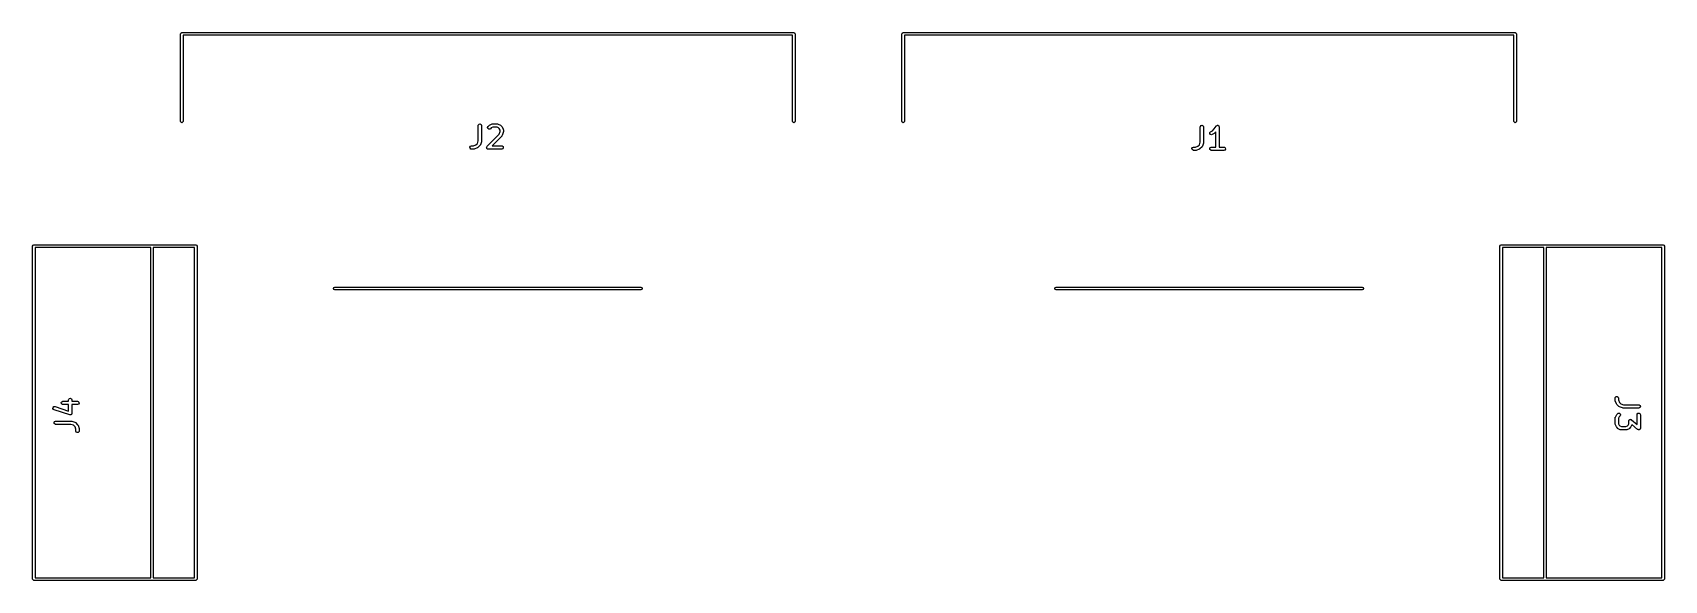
# Model space of a CAD drawing. Extents: x 121.2 to 195.9, y -142.8 to -117.8.
import ezdxf

# ---------------------------------------------------------------- set-up
doc = ezdxf.new("R2010")
doc.units = 0
doc.layers.add('BLACK', color=7, linetype='CONTINUOUS')

msp = doc.modelspace()

# ---------------------------------------------------------------- linework, layer by layer
at = {"layer": 'BLACK', "linetype": 'CONTINUOUS'}
for p, q in [((128.01, -117.84), (128.028, -117.798)), ((128.01, -121.84), (128.01, -117.84)), ((128.028, -117.798), (128.07, -117.78)), ((128.07, -117.78), (156.07, -117.78)), ((156.01, -117.9), (128.13, -117.9)), ((128.13, -117.9), (128.13, -121.84)), ((156.01, -121.84), (156.01, -117.9)), ((156.07, -117.78), (156.112, -117.798)), ((156.112, -117.798), (156.13, -117.84)), ((156.13, -117.84), (156.13, -121.84)), ((161.01, -117.84), (161.028, -117.798)), ((161.01, -121.84), (161.01, -117.84)), ((161.028, -117.798), (161.07, -117.78)), ((161.07, -117.78), (189.07, -117.78)), ((189.01, -117.9), (161.13, -117.9)), ((161.13, -117.9), (161.13, -121.84)), ((189.01, -121.84), (189.01, -117.9)), ((189.07, -117.78), (189.112, -117.798)), ((189.112, -117.798), (189.13, -117.84)), ((189.13, -117.84), (189.13, -121.84)), ((128.028, -121.882), (128.01, -121.84)), ((128.07, -121.9), (128.028, -121.882)), ((128.112, -121.882), (128.07, -121.9)), ((128.13, -121.84), (128.112, -121.882)), ((141.632, -122.032), (141.636, -122.007)), ((141.632, -122.734), (141.632, -122.032)), ((141.636, -122.007), (141.669, -121.967)), ((141.669, -121.967), (141.72, -121.959)), ((141.72, -121.959), (141.764, -121.984)), ((141.764, -121.984), (141.782, -122.032)), ((141.782, -122.032), (141.782, -122.747)), ((142.061, -122.121), (142.082, -122.075)), ((142.074, -122.171), (142.061, -122.121)), ((142.116, -122.2), (142.074, -122.171)), ((142.082, -122.075), (142.13, -122.027)), ((142.167, -122.196), (142.116, -122.2)), ((142.13, -122.027), (142.148, -122.014)), ((142.148, -122.014), (142.149, -122.013)), ((142.149, -122.013), (142.245, -121.965)), ((142.188, -122.181), (142.167, -122.196)), ((142.227, -122.142), (142.188, -122.181)), ((142.296, -122.107), (142.227, -122.142)), ((142.245, -121.965), (142.27, -121.958)), ((142.27, -121.958), (142.274, -121.959)), ((142.274, -121.959), (142.278, -121.957)), ((142.278, -121.957), (142.516, -121.957)), ((142.498, -122.107), (142.296, -122.107)), ((142.567, -122.142), (142.498, -122.107)), ((142.516, -121.957), (142.542, -121.962)), ((142.542, -121.962), (142.545, -121.965)), ((142.545, -121.965), (142.55, -121.965)), ((142.55, -121.965), (142.645, -122.013)), ((142.597, -122.172), (142.567, -122.142)), ((142.593, -122.42), (142.632, -122.306)), ((142.632, -122.241), (142.597, -122.172)), ((142.632, -122.306), (142.632, -122.241)), ((142.645, -122.013), (142.663, -122.026)), ((142.663, -122.026), (142.664, -122.027)), ((142.664, -122.027), (142.712, -122.075)), ((142.712, -122.075), (142.725, -122.093)), ((142.725, -122.093), (142.726, -122.094)), ((142.726, -122.094), (142.774, -122.189)), ((142.778, -122.342), (142.73, -122.485)), ((142.774, -122.189), (142.781, -122.214)), ((142.782, -122.318), (142.778, -122.34)), ((142.778, -122.34), (142.778, -122.342)), ((142.781, -122.214), (142.78, -122.219)), ((142.78, -122.219), (142.782, -122.223)), ((142.782, -122.223), (142.782, -122.318)), ((156.028, -121.882), (156.01, -121.84)), ((156.07, -121.9), (156.028, -121.882)), ((156.112, -121.882), (156.07, -121.9)), ((156.13, -121.84), (156.112, -121.882)), ((161.028, -121.882), (161.01, -121.84)), ((161.07, -121.9), (161.028, -121.882)), ((161.112, -121.882), (161.07, -121.9)), ((161.13, -121.84), (161.112, -121.882)), ((174.662, -122.092), (174.666, -122.067)), ((174.662, -122.794), (174.662, -122.092)), ((174.666, -122.067), (174.699, -122.027)), ((174.699, -122.027), (174.75, -122.019)), ((174.75, -122.019), (174.794, -122.044)), ((174.794, -122.044), (174.812, -122.092)), ((174.812, -122.092), (174.812, -122.807)), ((175.093, -122.399), (175.096, -122.348)), ((175.124, -122.441), (175.093, -122.399)), ((175.096, -122.348), (175.132, -122.311)), ((175.132, -122.311), (175.216, -122.269)), ((175.294, -122.398), (175.199, -122.445)), ((175.216, -122.269), (175.297, -122.187)), ((175.295, -122.396), (175.294, -122.398)), ((175.314, -122.384), (175.295, -122.396)), ((175.297, -122.187), (175.389, -122.051)), ((175.376, -122.321), (175.314, -122.384)), ((175.376, -123.017), (175.376, -122.321)), ((175.389, -122.051), (175.407, -122.032)), ((175.407, -122.032), (175.411, -122.031)), ((175.411, -122.031), (175.413, -122.027)), ((175.413, -122.027), (175.435, -122.024)), ((175.435, -122.024), (175.456, -122.018)), ((175.456, -122.018), (175.46, -122.019)), ((175.46, -122.019), (175.464, -122.019)), ((175.464, -122.019), (175.483, -122.029)), ((175.483, -122.029), (175.503, -122.038)), ((175.503, -122.038), (175.505, -122.042)), ((175.505, -122.042), (175.508, -122.044)), ((175.508, -122.044), (175.516, -122.065)), ((175.516, -122.065), (175.525, -122.084)), ((175.525, -122.084), (175.524, -122.088)), ((175.524, -122.088), (175.526, -122.092)), ((175.526, -122.092), (175.526, -123.017)), ((189.028, -121.882), (189.01, -121.84)), ((189.07, -121.9), (189.028, -121.882)), ((189.112, -121.882), (189.07, -121.9)), ((189.13, -121.84), (189.112, -121.882)), ((141.252, -123.019), (141.278, -122.975)), ((141.261, -123.07), (141.252, -123.019)), ((141.3, -123.103), (141.261, -123.07)), ((141.278, -122.975), (141.326, -122.957)), ((141.326, -123.107), (141.3, -123.103)), ((141.326, -122.957), (141.409, -122.957)), ((141.421, -123.107), (141.326, -123.107)), ((141.409, -122.957), (141.523, -122.919)), ((141.422, -123.107), (141.421, -123.107)), ((141.445, -123.104), (141.422, -123.107)), ((141.588, -123.056), (141.445, -123.104)), ((141.523, -122.919), (141.593, -122.849)), ((141.591, -123.053), (141.588, -123.056)), ((141.596, -123.053), (141.591, -123.053)), ((141.593, -122.849), (141.632, -122.734)), ((141.617, -123.038), (141.596, -123.053)), ((141.712, -122.943), (141.617, -123.038)), ((141.714, -122.938), (141.712, -122.943)), ((141.718, -122.936), (141.714, -122.938)), ((141.73, -122.913), (141.718, -122.936)), ((141.778, -122.77), (141.73, -122.913)), ((141.782, -122.747), (141.778, -122.769)), ((141.778, -122.769), (141.778, -122.77)), ((142.013, -123.026), (142.014, -123.023)), ((142.019, -123.048), (142.013, -123.026)), ((142.014, -123.019), (142.025, -123)), ((142.014, -123.023), (142.014, -123.019)), ((142.023, -123.07), (142.019, -123.048)), ((142.025, -123.072), (142.023, -123.07)), ((142.025, -123), (142.035, -122.979)), ((142.026, -123.075), (142.025, -123.072)), ((142.045, -123.088), (142.026, -123.075)), ((142.035, -122.979), (142.593, -122.42)), ((142.062, -123.103), (142.045, -123.088)), ((142.067, -123.104), (142.062, -123.103)), ((142.068, -123.105), (142.067, -123.104)), ((142.071, -123.105), (142.068, -123.105)), ((142.088, -123.107), (142.071, -123.105)), ((142.707, -123.107), (142.088, -123.107)), ((142.712, -122.514), (142.269, -122.957)), ((142.269, -122.957), (142.707, -122.957)), ((142.707, -122.957), (142.732, -122.962)), ((142.755, -123.09), (142.707, -123.107)), ((142.714, -122.51), (142.712, -122.514)), ((142.718, -122.508), (142.714, -122.51)), ((142.73, -122.485), (142.718, -122.508)), ((142.732, -122.962), (142.772, -122.995)), ((142.781, -123.045), (142.755, -123.09)), ((142.772, -122.995), (142.781, -123.045)), ((174.282, -123.079), (174.308, -123.035)), ((174.291, -123.13), (174.282, -123.079)), ((174.33, -123.163), (174.291, -123.13)), ((174.308, -123.035), (174.356, -123.017)), ((174.356, -123.017), (174.439, -123.017)), ((174.439, -123.017), (174.553, -122.979)), ((174.618, -123.116), (174.475, -123.164)), ((174.553, -122.979), (174.623, -122.909)), ((174.621, -123.113), (174.618, -123.116)), ((174.626, -123.113), (174.621, -123.113)), ((174.623, -122.909), (174.662, -122.794)), ((174.647, -123.098), (174.626, -123.113)), ((174.742, -123.003), (174.647, -123.098)), ((174.744, -122.998), (174.742, -123.003)), ((174.748, -122.996), (174.744, -122.998)), ((174.76, -122.973), (174.748, -122.996)), ((174.808, -122.83), (174.76, -122.973)), ((174.812, -122.807), (174.808, -122.829)), ((174.808, -122.829), (174.808, -122.83)), ((175.091, -123.079), (175.117, -123.035)), ((175.1, -123.13), (175.091, -123.079)), ((175.14, -123.163), (175.1, -123.13)), ((175.117, -123.035), (175.165, -123.017)), ((175.174, -122.453), (175.124, -122.441)), ((175.165, -123.017), (175.376, -123.017)), ((175.199, -122.445), (175.174, -122.453)), ((175.526, -123.017), (175.737, -123.017)), ((175.737, -123.017), (175.762, -123.022)), ((175.785, -123.15), (175.737, -123.167)), ((175.762, -123.022), (175.802, -123.055)), ((175.811, -123.105), (175.785, -123.15)), ((175.802, -123.055), (175.811, -123.105)), ((174.356, -123.167), (174.33, -123.163)), ((174.451, -123.167), (174.356, -123.167)), ((174.452, -123.167), (174.451, -123.167)), ((174.475, -123.164), (174.452, -123.167)), ((175.165, -123.167), (175.14, -123.163)), ((175.737, -123.167), (175.165, -123.167)), ((121.25, -127.545), (121.268, -127.503)), ((121.25, -142.775), (121.25, -127.545)), ((121.268, -127.503), (121.31, -127.485)), ((121.31, -127.485), (128.71, -127.485)), ((121.37, -127.605), (121.37, -142.715)), ((126.65, -127.605), (121.37, -127.605)), ((126.65, -142.715), (126.65, -127.605)), ((126.77, -127.605), (126.77, -142.715)), ((128.65, -127.605), (126.77, -127.605)), ((128.65, -142.715), (128.65, -127.605)), ((128.71, -127.485), (128.752, -127.503)), ((128.752, -127.503), (128.77, -127.545)), ((128.77, -127.545), (128.77, -142.775)), ((188.37, -127.545), (188.388, -127.503)), ((188.37, -142.775), (188.37, -127.545)), ((188.388, -127.503), (188.43, -127.485)), ((188.43, -127.485), (195.83, -127.485)), ((188.49, -127.605), (188.49, -142.715)), ((190.37, -127.605), (188.49, -127.605)), ((190.37, -142.715), (190.37, -127.605)), ((190.49, -127.605), (190.49, -142.715)), ((195.77, -127.605), (190.49, -127.605)), ((195.77, -142.715), (195.77, -127.605)), ((195.83, -127.485), (195.872, -127.503)), ((195.872, -127.503), (195.89, -127.545)), ((195.89, -127.545), (195.89, -142.775)), ((135.01, -129.485), (135.028, -129.443)), ((135.028, -129.527), (135.01, -129.485)), ((135.028, -129.443), (135.07, -129.425)), ((135.07, -129.545), (135.028, -129.527)), ((135.07, -129.425), (149.07, -129.425)), ((149.07, -129.545), (135.07, -129.545)), ((149.07, -129.425), (149.112, -129.443)), ((149.112, -129.527), (149.07, -129.545)), ((149.112, -129.443), (149.13, -129.485)), ((149.13, -129.485), (149.112, -129.527)), ((168.01, -129.485), (168.028, -129.443)), ((168.028, -129.527), (168.01, -129.485)), ((168.028, -129.443), (168.07, -129.425)), ((168.07, -129.545), (168.028, -129.527)), ((168.07, -129.425), (182.07, -129.425)), ((182.07, -129.545), (168.07, -129.545)), ((182.07, -129.425), (182.112, -129.443)), ((182.112, -129.527), (182.07, -129.545)), ((182.112, -129.443), (182.13, -129.485)), ((182.13, -129.485), (182.112, -129.527)), ((122.181, -134.972), (122.189, -134.921)), ((122.208, -135.015), (122.181, -134.972)), ((122.189, -134.921), (122.227, -134.887)), ((122.231, -135.028), (122.208, -135.015)), ((122.227, -134.887), (122.278, -134.886)), ((122.945, -135.266), (122.231, -135.028)), ((122.278, -134.886), (122.894, -135.091)), ((122.562, -134.706), (122.588, -134.661)), ((122.571, -134.756), (122.562, -134.706)), ((122.61, -134.789), (122.571, -134.756)), ((122.588, -134.661), (122.636, -134.644)), ((122.636, -134.794), (122.61, -134.789)), ((122.636, -134.644), (122.894, -134.644)), ((122.894, -134.794), (122.636, -134.794)), ((122.894, -134.576), (122.899, -134.55)), ((122.894, -134.644), (122.894, -134.576)), ((122.894, -135.091), (122.894, -134.794)), ((122.899, -134.55), (122.932, -134.511)), ((122.932, -134.511), (122.982, -134.502)), ((122.982, -134.502), (123.026, -134.528)), ((123.026, -134.528), (123.044, -134.576)), ((123.044, -134.576), (123.044, -134.644)), ((123.044, -134.644), (123.302, -134.644)), ((123.302, -134.794), (123.044, -134.794)), ((123.044, -134.794), (123.044, -135.195)), ((123.302, -134.644), (123.328, -134.648)), ((123.351, -134.776), (123.302, -134.794)), ((123.328, -134.648), (123.367, -134.681)), ((123.376, -134.732), (123.351, -134.776)), ((123.367, -134.681), (123.376, -134.732)), ((193.643, -134.496), (193.647, -134.47)), ((193.643, -134.591), (193.643, -134.496)), ((193.643, -134.592), (193.643, -134.591)), ((193.646, -134.615), (193.643, -134.592)), ((193.694, -134.758), (193.646, -134.615)), ((193.647, -134.47), (193.68, -134.431)), ((193.68, -134.431), (193.731, -134.422)), ((193.697, -134.761), (193.694, -134.758)), ((193.697, -134.766), (193.697, -134.761)), ((193.712, -134.787), (193.697, -134.766)), ((193.807, -134.882), (193.712, -134.787)), ((193.731, -134.422), (193.775, -134.448)), ((193.775, -134.448), (193.793, -134.496)), ((193.793, -134.496), (193.793, -134.579)), ((193.793, -134.579), (193.831, -134.693)), ((193.812, -134.884), (193.807, -134.882)), ((193.814, -134.888), (193.812, -134.884)), ((193.837, -134.9), (193.814, -134.888)), ((193.831, -134.693), (193.901, -134.763)), ((193.98, -134.948), (193.837, -134.9)), ((193.901, -134.763), (194.016, -134.802)), ((193.981, -134.948), (193.98, -134.948)), ((194.003, -134.952), (193.981, -134.948)), ((194.718, -134.952), (194.003, -134.952)), ((194.016, -134.802), (194.718, -134.802)), ((194.718, -134.802), (194.743, -134.806)), ((194.766, -134.934), (194.718, -134.952)), ((194.743, -134.806), (194.783, -134.839)), ((194.791, -134.89), (194.766, -134.934)), ((194.783, -134.839), (194.791, -134.89)), ((122.229, -135.61), (122.254, -135.566)), ((122.237, -135.661), (122.229, -135.61)), ((122.277, -135.694), (122.237, -135.661)), ((122.254, -135.566), (122.302, -135.548)), ((122.302, -135.698), (122.277, -135.694)), ((122.302, -135.548), (123.017, -135.548)), ((123.004, -135.698), (122.302, -135.698)), ((122.951, -135.266), (122.945, -135.266)), ((122.956, -135.269), (122.951, -135.266)), ((122.976, -135.265), (122.956, -135.269)), ((122.997, -135.265), (122.976, -135.265)), ((123.001, -135.261), (122.997, -135.265)), ((123.007, -135.26), (123.001, -135.261)), ((123.119, -135.737), (123.004, -135.698)), ((123.02, -135.244), (123.007, -135.26)), ((123.017, -135.548), (123.039, -135.552)), ((123.035, -135.23), (123.02, -135.244)), ((123.036, -135.225), (123.035, -135.23)), ((123.04, -135.22), (123.036, -135.225)), ((123.039, -135.552), (123.04, -135.552)), ((123.044, -135.195), (123.04, -135.22)), ((123.04, -135.552), (123.183, -135.6)), ((123.189, -135.807), (123.119, -135.737)), ((123.183, -135.6), (123.206, -135.612)), ((123.227, -135.921), (123.189, -135.807)), ((123.206, -135.612), (123.208, -135.616)), ((123.208, -135.616), (123.213, -135.618)), ((123.213, -135.618), (123.308, -135.713)), ((123.308, -135.713), (123.323, -135.734)), ((123.323, -135.734), (123.323, -135.739)), ((123.323, -135.739), (123.326, -135.742)), ((123.326, -135.742), (123.374, -135.885)), ((193.643, -135.4), (193.647, -135.375)), ((193.643, -135.686), (193.643, -135.4)), ((193.644, -135.69), (193.643, -135.686)), ((193.643, -135.695), (193.644, -135.69)), ((193.651, -135.72), (193.643, -135.695)), ((193.647, -135.375), (193.65, -135.371)), ((193.65, -135.371), (193.651, -135.367)), ((193.651, -135.367), (193.698, -135.272)), ((193.698, -135.815), (193.651, -135.72)), ((193.698, -135.272), (193.712, -135.254)), ((193.699, -135.816), (193.698, -135.815)), ((193.712, -135.834), (193.699, -135.816)), ((193.712, -135.252), (193.76, -135.205)), ((193.712, -135.254), (193.712, -135.252)), ((193.76, -135.882), (193.712, -135.834)), ((193.76, -135.205), (193.781, -135.19)), ((193.781, -135.19), (193.832, -135.185)), ((193.827, -135.35), (193.793, -135.418)), ((193.793, -135.418), (193.793, -135.668)), ((193.793, -135.668), (193.827, -135.737)), ((193.866, -135.311), (193.827, -135.35)), ((193.827, -135.737), (193.857, -135.767)), ((193.832, -135.185), (193.874, -135.215)), ((193.857, -135.767), (193.926, -135.802)), ((193.888, -135.264), (193.866, -135.311)), ((193.874, -135.215), (193.888, -135.264)), ((193.926, -135.802), (194.128, -135.802)), ((194.128, -135.802), (194.197, -135.767)), ((194.197, -135.767), (194.227, -135.737)), ((194.227, -135.737), (194.262, -135.668)), ((194.262, -135.543), (194.264, -135.532)), ((194.262, -135.668), (194.262, -135.543)), ((194.263, -135.529), (194.265, -135.526)), ((194.264, -135.532), (194.263, -135.529)), ((194.265, -135.526), (194.266, -135.518)), ((194.266, -135.518), (194.279, -135.502)), ((194.279, -135.502), (194.29, -135.485)), ((194.29, -135.485), (194.295, -135.483)), ((194.342, -135.834), (194.294, -135.882)), ((194.295, -135.483), (194.299, -135.478)), ((194.299, -135.478), (194.319, -135.475)), ((194.319, -135.475), (194.338, -135.468)), ((194.338, -135.468), (194.344, -135.471)), ((194.343, -135.833), (194.342, -135.834)), ((194.356, -135.815), (194.343, -135.833)), ((194.344, -135.471), (194.35, -135.469)), ((194.35, -135.469), (194.367, -135.48)), ((194.404, -135.72), (194.356, -135.815)), ((194.367, -135.48), (194.386, -135.487)), ((194.386, -135.487), (194.643, -135.711)), ((194.407, -135.712), (194.404, -135.715)), ((194.404, -135.715), (194.404, -135.72)), ((194.408, -135.706), (194.407, -135.712)), ((194.668, -135.933), (194.408, -135.706)), ((194.643, -135.258), (194.647, -135.232)), ((194.643, -135.711), (194.643, -135.258)), ((194.647, -135.232), (194.68, -135.193)), ((194.68, -135.193), (194.731, -135.184)), ((194.731, -135.184), (194.775, -135.209)), ((194.775, -135.209), (194.793, -135.258)), ((194.793, -135.258), (194.793, -135.877)), ((123.227, -136.004), (123.227, -135.921)), ((123.245, -136.052), (123.227, -136.004)), ((123.289, -136.078), (123.245, -136.052)), ((123.34, -136.069), (123.289, -136.078)), ((123.373, -136.03), (123.34, -136.069)), ((123.377, -136.004), (123.373, -136.03)), ((123.374, -135.885), (123.377, -135.908)), ((123.377, -135.908), (123.377, -135.909)), ((123.377, -135.909), (123.377, -136.004)), ((193.761, -135.883), (193.76, -135.882)), ((193.779, -135.896), (193.761, -135.883)), ((193.875, -135.944), (193.779, -135.896)), ((193.879, -135.944), (193.875, -135.944)), ((193.882, -135.947), (193.879, -135.944)), ((193.908, -135.952), (193.882, -135.947)), ((194.146, -135.952), (193.908, -135.952)), ((194.15, -135.95), (194.146, -135.952)), ((194.155, -135.951), (194.15, -135.95)), ((194.18, -135.944), (194.155, -135.951)), ((194.275, -135.896), (194.18, -135.944)), ((194.276, -135.895), (194.275, -135.896)), ((194.294, -135.882), (194.276, -135.895)), ((194.687, -135.94), (194.668, -135.933)), ((194.705, -135.951), (194.687, -135.94)), ((194.71, -135.949), (194.705, -135.951)), ((194.716, -135.952), (194.71, -135.949)), ((194.735, -135.945), (194.716, -135.952)), ((194.755, -135.942), (194.735, -135.945)), ((194.759, -135.937), (194.755, -135.942)), ((194.765, -135.935), (194.759, -135.937)), ((194.775, -135.918), (194.765, -135.935)), ((194.788, -135.902), (194.775, -135.918)), ((194.79, -135.894), (194.788, -135.902)), ((194.791, -135.891), (194.79, -135.894)), ((194.793, -135.877), (194.791, -135.888)), ((194.791, -135.888), (194.791, -135.891)), ((121.268, -142.817), (121.25, -142.775)), ((121.31, -142.835), (121.268, -142.817)), ((128.71, -142.835), (121.31, -142.835)), ((121.37, -142.715), (126.65, -142.715)), ((126.77, -142.715), (128.65, -142.715)), ((128.752, -142.817), (128.71, -142.835)), ((128.77, -142.775), (128.752, -142.817)), ((188.388, -142.817), (188.37, -142.775)), ((188.43, -142.835), (188.388, -142.817)), ((195.83, -142.835), (188.43, -142.835)), ((188.49, -142.715), (190.37, -142.715)), ((190.49, -142.715), (195.77, -142.715)), ((195.872, -142.817), (195.83, -142.835)), ((195.89, -142.775), (195.872, -142.817))]:
    msp.add_line(p, q, dxfattribs=at)

doc.saveas('drawing.dxf')
